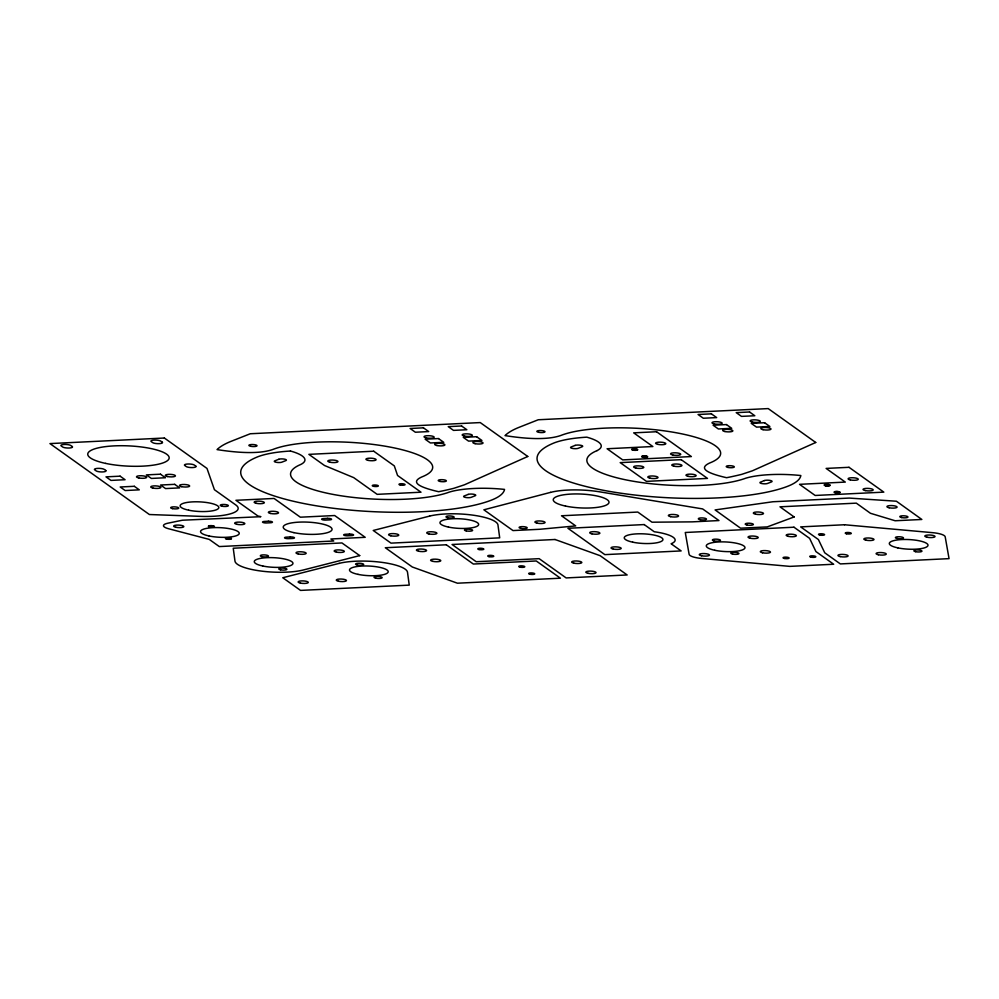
<?xml version="1.0" encoding="UTF-8"?>
<svg xmlns="http://www.w3.org/2000/svg" width="999" height="999" viewBox="0 0 999 999"><rect width="100%" height="100%" fill="white"/><g stroke="black" fill="none" stroke-linecap="round" stroke-linejoin="round"><path stroke-width="1.5" d="M260.689 516.608L257.942 516.008L235.926 500.299L274.063 498.451L300.349 517.195L334.677 515.534L365.209 537.312L330.894 538.985L333.728 541.008L219.305 546.565L209.253 539.398L168.694 528.771A15.285 3.796 2.7 0 1 167.944 523.189L182.367 520.217L260.639 516.708M527.772 456.481L464.435 484.802L453.796 488.324A237.337 59.028 2.7 0 1 438.636 491.708A79.92 19.88 2.7 0 1 431.143 489.81A55.282 13.749 2.7 0 1 423.951 487.462A39.96 9.94 2.7 0 1 418.831 484.902A35.065 8.716 2.7 0 1 417.307 479.895A44.793 11.139 2.7 0 1 419.305 478.259A57.83 14.386 2.7 0 1 421.94 476.898A82.143 20.43 2.7 0 0 432.292 465.234A85.127 21.166 2.7 0 0 412.55 452.797A87.5 21.766 2.7 0 0 388.911 446.865A86.351 21.479 2.7 0 0 337.275 441.87A84.191 20.942 2.7 0 0 292.782 444.468A82.467 20.504 2.7 0 0 273.251 449.325A42.47 10.564 2.7 0 1 267.257 450.999A32.193 8.004 2.7 0 1 258.704 452.222A32.617 8.117 2.7 0 1 247.764 452.547A43.157 10.739 2.7 0 1 238.149 452.11A64.261 15.984 2.7 0 1 226.398 450.924A94.056 23.389 2.7 0 1 217.058 449.6A138.386 34.416 2.7 0 1 230.844 441.433L250.287 433.753L480.244 422.577L527.772 456.481M815.733 442.482L752.397 470.804L741.77 474.338A237.337 59.028 2.7 0 1 726.61 477.709A79.92 19.88 2.7 0 1 719.118 475.824A55.282 13.749 2.7 0 1 711.925 473.476A39.96 9.94 2.7 0 1 706.793 470.916A35.052 8.716 2.7 0 1 705.282 465.909A44.793 11.139 2.7 0 1 707.28 464.273A57.817 14.386 2.7 0 1 709.902 462.912A82.143 20.43 2.7 0 0 720.254 451.236A85.127 21.166 2.7 0 0 700.524 438.811A87.5 21.766 2.7 0 0 676.872 432.879A86.351 21.479 2.7 0 0 625.237 427.872A84.191 20.942 2.7 0 0 580.744 430.482A82.467 20.504 2.7 0 0 561.226 435.327A42.47 10.564 2.7 0 1 555.232 437.013A32.193 8.004 2.7 0 1 546.678 438.224A32.617 8.117 2.7 0 1 535.726 438.561A43.157 10.739 2.7 0 1 526.123 438.124A64.261 15.984 2.7 0 1 514.36 436.925A94.056 23.389 2.7 0 1 505.032 435.601A138.374 34.416 2.7 0 1 518.806 427.435L538.261 419.755L768.206 408.591L815.733 442.482M278.821 459.265L274.8 460.851A4.071 1.011 2.7 0 0 276.336 462.3A4.071 1.011 2.7 0 0 281.88 462.162L285.901 460.576A4.071 1.011 2.7 0 0 284.365 459.128A4.071 1.011 2.7 0 0 278.821 459.265M575.124 445.404L571.103 446.99A4.071 1.011 2.7 0 0 572.639 448.451A4.071 1.011 2.7 0 0 578.184 448.314L582.205 446.728A4.071 1.011 2.7 0 0 580.669 445.279A4.071 1.011 2.7 0 0 575.124 445.404M468.156 494.418L464.135 496.003A4.071 1.011 2.7 0 0 465.671 497.452A4.071 1.011 2.7 0 0 471.216 497.315L475.237 495.729A4.071 1.011 2.7 0 0 473.713 494.28A4.071 1.011 2.7 0 0 468.156 494.418M764.46 480.556L760.451 482.142A4.071 1.011 2.7 0 0 761.975 483.591A4.071 1.011 2.7 0 0 767.532 483.466L771.54 481.88A4.071 1.011 2.7 0 0 770.017 480.419A4.071 1.011 2.7 0 0 764.46 480.556M794.118 516.958L767.257 526.898L740.546 528.184L715.097 509.927L772.914 501.748L849.25 498.076L896.403 501.223L921.84 519.468L895.129 520.754L870.454 513.286L856.318 503.146L779.982 506.818L794.118 516.958M550.486 492.395L483.878 509.802L512.999 530.569L539.697 529.283L575.711 525.911L561.5 515.771L637.787 512.062L651.997 522.202L692.27 521.865L718.968 520.566L702.622 508.916L599.887 491.87A40.747 10.127 2.7 0 0 550.486 492.395M429.607 516.096L373.239 530.469L390.996 543.131L499.7 537.849L497.964 524.962A38.711 9.628 2.7 0 0 471.865 515.009A38.711 9.628 2.7 0 0 429.607 516.096M359.702 555.606L303.334 569.979A38.711 9.628 2.7 0 1 261.076 571.053A38.711 9.628 2.7 0 1 234.977 561.113L233.242 548.226L341.945 542.944L359.702 555.606M339.148 563.374L282.779 577.747L300.537 590.409L409.24 585.127L407.505 572.24A38.711 9.628 2.7 0 0 381.406 562.3A38.711 9.628 2.7 0 0 339.148 563.374M164.373 438.024L49.95 443.593L149.388 514.522L200.799 516.371A38.711 9.628 2.7 0 0 235.739 504.92L214.423 489.71L206.993 468.431L164.373 438.024M423.451 427.834L410.102 428.484L415.359 432.23L428.708 431.58L423.451 427.834M461.588 425.986L448.239 426.635L453.496 430.382L466.845 429.732L461.588 425.986M711.413 413.848L698.064 414.498L703.321 418.244L716.67 417.594L711.413 413.848M749.562 411.988L736.213 412.637L741.47 416.383L754.819 415.746L749.562 411.988M438.499 438.561L425.149 439.21L430.407 442.969L443.756 442.32L438.499 438.561M476.635 436.713L463.286 437.362L468.543 441.108L481.893 440.459L476.635 436.713M726.46 424.575L713.111 425.224L718.368 428.971L731.718 428.321L726.46 424.575M764.61 422.727L751.26 423.376L756.505 427.122L769.854 426.473L764.61 422.727M656.555 431.743L633.678 432.854L652.859 446.528L607.08 448.751L622.714 459.902L691.37 456.568L656.555 431.743M373.726 451.211L308.878 454.358L324.513 465.509L353.708 477.622L377.147 494.343L421.004 492.207L397.565 475.487L394.318 465.896L373.726 451.211M120.105 476.173L105.994 476.86L110.964 480.407L125.075 479.72L120.105 476.173M160.502 474.2L146.391 474.887L151.361 478.434L165.472 477.747L160.502 474.2M681.218 459.665L620.192 462.624L646.465 481.368L707.492 478.409L681.218 459.665M134.316 486.301L120.192 486.988L125.175 490.534L139.286 489.847L134.316 486.301M174.7 484.34L160.589 485.027L165.559 488.573L179.683 487.887L174.7 484.34M849.013 467.307L826.123 468.419L845.304 482.092L799.537 484.328L815.159 495.467L883.815 492.132L849.013 467.307M268.331 521.241L264.523 521.428A3.059 0.762 2.7 0 0 262.725 522.327A3.059 0.762 2.7 0 0 266.646 522.952L270.467 522.764A3.059 0.762 2.7 0 0 272.252 521.865A3.059 0.762 2.7 0 0 268.331 521.241M327.447 518.369L323.639 518.556A3.059 0.762 2.7 0 0 321.84 519.455A3.059 0.762 2.7 0 0 325.761 520.079L329.583 519.892A3.059 0.762 2.7 0 0 331.381 518.993A3.059 0.762 2.7 0 0 327.447 518.369M290.347 536.95L286.538 537.137A3.059 0.762 2.7 0 0 284.74 538.036A3.059 0.762 2.7 0 0 288.674 538.648L292.482 538.473A3.059 0.762 2.7 0 0 294.28 537.574A3.059 0.762 2.7 0 0 290.347 536.95M349.475 534.078L345.654 534.265A3.059 0.762 2.7 0 0 343.856 535.164A3.059 0.762 2.7 0 0 347.789 535.776L351.598 535.601A3.059 0.762 2.7 0 0 353.396 534.702A3.059 0.762 2.7 0 0 349.475 534.078M644.205 524.575L567.919 528.284L604.857 554.632L681.143 550.924L671.091 543.756A31.581 7.855 2.7 0 0 654.258 531.755L644.205 524.575M793.968 527.21L685.277 532.492L689.123 554.32A15.285 3.796 2.7 0 0 701.623 558.453L789.809 566.371L833.678 564.248L815.921 551.573L809.602 538.349L793.968 527.21M844.505 524.75L800.649 526.885L818.406 539.547L824.724 552.772L840.346 563.923L949.05 558.641L945.191 536.8A15.285 3.796 2.7 0 0 932.704 532.679L844.505 524.75M446.341 544.78L385.314 547.739L412.3 566.995L457.43 583.204L560.414 578.196L536.263 560.976L473.326 564.035L446.341 544.78M555.044 539.497L452.06 544.492L476.211 561.725L539.148 558.666L566.133 577.922L627.16 574.962L600.174 555.706L555.044 539.497M162.188 442.145L160.777 441.121A5.095 1.261 2.7 0 0 154.233 440.097A5.095 1.261 2.7 0 0 151.236 441.595L152.66 442.607A5.095 1.261 2.7 0 0 159.203 443.643A5.095 1.261 2.7 0 0 162.188 442.145M195.717 466.058L194.293 465.047A5.095 1.261 2.7 0 0 187.75 464.011A5.095 1.261 2.7 0 0 184.765 465.509L186.189 466.521A5.095 1.261 2.7 0 0 192.732 467.557A5.095 1.261 2.7 0 0 195.717 466.058M72.178 446.516L70.754 445.504A5.095 1.261 2.7 0 0 64.211 444.468A5.095 1.261 2.7 0 0 61.226 445.966L62.65 446.978A5.095 1.261 2.7 0 0 69.193 448.014A5.095 1.261 2.7 0 0 72.178 446.516M105.707 470.429L104.283 469.418A5.095 1.261 2.7 0 0 97.74 468.381A5.095 1.261 2.7 0 0 94.755 469.88L96.166 470.891A5.095 1.261 2.7 0 0 102.71 471.928A5.095 1.261 2.7 0 0 105.707 470.429M105.644 463.399A40.747 10.127 2.7 0 0 169.068 458.529A40.747 10.127 2.7 0 0 110.702 446.103A40.747 10.127 2.7 0 0 105.644 463.399M152.984 488.074A5.095 1.261 2.7 0 0 160.901 487.462A5.095 1.261 2.7 0 0 153.609 485.914A5.095 1.261 2.7 0 0 152.984 488.074M181.718 486.675A5.095 1.261 2.7 0 0 189.648 486.076A5.095 1.261 2.7 0 0 182.342 484.515A5.095 1.261 2.7 0 0 181.718 486.675M167.507 476.548A5.095 1.261 2.7 0 0 175.437 475.936A5.095 1.261 2.7 0 0 168.144 474.388A5.095 1.261 2.7 0 0 167.507 476.548M138.774 477.947A5.095 1.261 2.7 0 0 146.703 477.335A5.095 1.261 2.7 0 0 139.41 475.774A5.095 1.261 2.7 0 0 138.774 477.947M172.427 508.616A4.071 1.011 2.7 0 0 178.771 508.129A4.071 1.011 2.7 0 0 172.927 506.893A4.071 1.011 2.7 0 0 172.427 508.616M222.015 506.206A4.071 1.011 2.7 0 0 228.346 505.719A4.071 1.011 2.7 0 0 222.515 504.483A4.071 1.011 2.7 0 0 222.015 506.206M188.661 510.189A19.356 4.808 2.7 0 0 218.781 507.879A19.356 4.808 2.7 0 0 191.059 501.973A19.356 4.808 2.7 0 0 188.661 510.189M227.01 539.01A2.547 0.637 2.7 0 0 230.969 538.711A2.547 0.637 2.7 0 0 227.322 537.937A2.547 0.637 2.7 0 0 227.01 539.01M209.952 526.848A2.547 0.637 2.7 0 0 213.923 526.548A2.547 0.637 2.7 0 0 210.277 525.774A2.547 0.637 2.7 0 0 209.952 526.848M209.066 535.976A19.356 4.808 2.7 0 0 239.186 533.666A19.356 4.808 2.7 0 0 211.463 527.759A19.356 4.808 2.7 0 0 209.066 535.976M270.604 513.474A5.095 1.261 2.7 0 0 278.534 512.862A5.095 1.261 2.7 0 0 271.241 511.313A5.095 1.261 2.7 0 0 270.604 513.474M256.406 503.334A5.095 1.261 2.7 0 0 264.335 502.734A5.095 1.261 2.7 0 0 257.03 501.173A5.095 1.261 2.7 0 0 256.406 503.334M293.931 532.642A24.451 6.081 2.7 0 0 331.993 529.72A24.451 6.081 2.7 0 0 296.978 522.265A24.451 6.081 2.7 0 0 293.931 532.642M175.886 527.272A5.095 1.261 2.7 0 0 183.816 526.673A5.095 1.261 2.7 0 0 176.523 525.112A5.095 1.261 2.7 0 0 175.886 527.272M236.913 524.313A5.095 1.261 2.7 0 0 244.842 523.701A5.095 1.261 2.7 0 0 237.55 522.152A5.095 1.261 2.7 0 0 236.913 524.313M209.678 526.948A3.059 0.762 2.7 0 0 214.423 526.573A3.059 0.762 2.7 0 0 210.052 525.649A3.059 0.762 2.7 0 0 209.678 526.948M226.723 539.098A3.059 0.762 2.7 0 0 231.481 538.736A3.059 0.762 2.7 0 0 227.098 537.812A3.059 0.762 2.7 0 0 226.723 539.098M373.601 486.326A3.059 0.762 2.7 0 0 378.359 485.951A3.059 0.762 2.7 0 0 373.988 485.027A3.059 0.762 2.7 0 0 373.601 486.326M400.299 485.027A3.059 0.762 2.7 0 0 405.057 484.665A3.059 0.762 2.7 0 0 400.686 483.728A3.059 0.762 2.7 0 0 400.299 485.027M368.169 460.377A5.095 1.261 2.7 0 0 376.099 459.777A5.095 1.261 2.7 0 0 368.806 458.216A5.095 1.261 2.7 0 0 368.169 460.377M330.032 462.237A5.095 1.261 2.7 0 0 337.962 461.625A5.095 1.261 2.7 0 0 330.669 460.077A5.095 1.261 2.7 0 0 330.032 462.237M290.459 451.024A68.182 16.958 2.7 0 0 258.229 456.605A134.428 33.429 2.7 0 0 308.741 504.47A134.428 33.429 2.7 0 0 491.82 499.975A99.912 24.85 2.7 0 0 504.532 489.398A52.447 13.049 2.7 0 0 449.338 492.082A85.564 21.279 2.7 0 1 333.841 494.555A85.564 21.279 2.7 0 1 300.699 464.498A45.242 11.251 2.7 0 0 290.459 451.024M262.113 556.655A4.071 1.011 2.7 0 0 268.456 556.168A4.071 1.011 2.7 0 0 262.612 554.92A4.071 1.011 2.7 0 0 262.113 556.655M280.582 569.817A4.071 1.011 2.7 0 0 286.913 569.343A4.071 1.011 2.7 0 0 281.081 568.094A4.071 1.011 2.7 0 0 280.582 569.817M262.787 566.008A19.356 4.808 2.7 0 0 292.907 563.698A19.356 4.808 2.7 0 0 265.185 557.792A19.356 4.808 2.7 0 0 262.787 566.008M298.264 553.97A5.095 1.261 2.7 0 0 306.181 553.359A5.095 1.261 2.7 0 0 298.888 551.81A5.095 1.261 2.7 0 0 298.264 553.97M336.401 552.11A5.095 1.261 2.7 0 0 344.33 551.51A5.095 1.261 2.7 0 0 337.038 549.949A5.095 1.261 2.7 0 0 336.401 552.11M375.811 578.184A4.071 1.011 2.7 0 0 382.155 577.697A4.071 1.011 2.7 0 0 376.323 576.46A4.071 1.011 2.7 0 0 375.811 578.184M357.342 565.009A4.071 1.011 2.7 0 0 363.686 564.522A4.071 1.011 2.7 0 0 357.854 563.286A4.071 1.011 2.7 0 0 357.342 565.009M358.017 574.363A19.356 4.808 2.7 0 0 388.149 572.052A19.356 4.808 2.7 0 0 360.427 566.146A19.356 4.808 2.7 0 0 358.017 574.363M338.524 581.231A5.095 1.261 2.7 0 0 346.453 580.631A5.095 1.261 2.7 0 0 339.148 579.07A5.095 1.261 2.7 0 0 338.524 581.231M300.374 583.091A5.095 1.261 2.7 0 0 308.304 582.479A5.095 1.261 2.7 0 0 301.011 580.931A5.095 1.261 2.7 0 0 300.374 583.091M529.982 574.25A3.059 0.762 2.7 0 0 534.74 573.888A3.059 0.762 2.7 0 0 530.357 572.951A3.059 0.762 2.7 0 0 529.982 574.25M520.042 567.157A3.059 0.762 2.7 0 0 524.787 566.795A3.059 0.762 2.7 0 0 520.417 565.859A3.059 0.762 2.7 0 0 520.042 567.157M489.011 556.643A3.059 0.762 2.7 0 0 493.768 556.281A3.059 0.762 2.7 0 0 489.385 555.357A3.059 0.762 2.7 0 0 489.011 556.643M479.07 549.55A3.059 0.762 2.7 0 0 483.828 549.188A3.059 0.762 2.7 0 0 479.445 548.264A3.059 0.762 2.7 0 0 479.07 549.55M573.901 563.174A5.095 1.261 2.7 0 0 581.83 562.562A5.095 1.261 2.7 0 0 574.537 561.013A5.095 1.261 2.7 0 0 573.901 563.174M588.111 573.314A5.095 1.261 2.7 0 0 596.041 572.702A5.095 1.261 2.7 0 0 588.748 571.141A5.095 1.261 2.7 0 0 588.111 573.314M418.656 551.236A5.095 1.261 2.7 0 0 426.585 550.624A5.095 1.261 2.7 0 0 419.293 549.075A5.095 1.261 2.7 0 0 418.656 551.236M432.854 561.363A5.095 1.261 2.7 0 0 440.784 560.764A5.095 1.261 2.7 0 0 433.491 559.203A5.095 1.261 2.7 0 0 432.854 561.363M840.184 556.593A5.095 1.261 2.7 0 0 848.114 555.981A5.095 1.261 2.7 0 0 840.821 554.433A5.095 1.261 2.7 0 0 840.184 556.593M878.333 554.745A5.095 1.261 2.7 0 0 886.263 554.133A5.095 1.261 2.7 0 0 878.958 552.584A5.095 1.261 2.7 0 0 878.333 554.745M897.826 547.877A19.356 4.808 2.7 0 0 927.959 545.566A19.356 4.808 2.7 0 0 900.236 539.66A19.356 4.808 2.7 0 0 897.826 547.877M897.152 538.511A4.071 1.011 2.7 0 0 903.496 538.036A4.071 1.011 2.7 0 0 897.664 536.788A4.071 1.011 2.7 0 0 897.152 538.511M915.621 551.685A4.071 1.011 2.7 0 0 921.965 551.198A4.071 1.011 2.7 0 0 916.133 549.962A4.071 1.011 2.7 0 0 915.621 551.685M927.097 537.225A5.095 1.261 2.7 0 0 935.027 536.613A5.095 1.261 2.7 0 0 927.734 535.052A5.095 1.261 2.7 0 0 927.097 537.225M866.071 540.184A5.095 1.261 2.7 0 0 874 539.572A5.095 1.261 2.7 0 0 866.707 538.024A5.095 1.261 2.7 0 0 866.071 540.184M788.423 536.376A5.095 1.261 2.7 0 0 796.353 535.776A5.095 1.261 2.7 0 0 789.06 534.215A5.095 1.261 2.7 0 0 788.423 536.376M750.286 538.236A5.095 1.261 2.7 0 0 758.216 537.624A5.095 1.261 2.7 0 0 750.911 536.076A5.095 1.261 2.7 0 0 750.286 538.236M714.809 550.274A19.356 4.808 2.7 0 0 744.929 547.964A19.356 4.808 2.7 0 0 717.207 542.057A19.356 4.808 2.7 0 0 714.809 550.274M732.604 554.083A4.071 1.011 2.7 0 0 738.948 553.596A4.071 1.011 2.7 0 0 733.104 552.36A4.071 1.011 2.7 0 0 732.604 554.083M714.135 540.909A4.071 1.011 2.7 0 0 720.479 540.422A4.071 1.011 2.7 0 0 714.635 539.185A4.071 1.011 2.7 0 0 714.135 540.909M701.523 555.756A5.095 1.261 2.7 0 0 709.44 555.144A5.095 1.261 2.7 0 0 702.147 553.596A5.095 1.261 2.7 0 0 701.523 555.756M762.549 552.784A5.095 1.261 2.7 0 0 770.466 552.185A5.095 1.261 2.7 0 0 763.174 550.624A5.095 1.261 2.7 0 0 762.549 552.784M846.54 533.778A3.059 0.762 2.7 0 0 851.298 533.416A3.059 0.762 2.7 0 0 846.915 532.492A3.059 0.762 2.7 0 0 846.54 533.778M819.842 535.077A3.059 0.762 2.7 0 0 824.587 534.715A3.059 0.762 2.7 0 0 820.216 533.778A3.059 0.762 2.7 0 0 819.842 535.077M811.063 557.155A3.059 0.762 2.7 0 0 815.821 556.793A3.059 0.762 2.7 0 0 811.438 555.856A3.059 0.762 2.7 0 0 811.063 557.155M784.365 558.453A3.059 0.762 2.7 0 0 789.123 558.091A3.059 0.762 2.7 0 0 784.739 557.155A3.059 0.762 2.7 0 0 784.365 558.453M466.271 530.906A4.071 1.011 2.7 0 0 472.614 530.419A4.071 1.011 2.7 0 0 466.77 529.17A4.071 1.011 2.7 0 0 466.271 530.906M448.476 527.085A19.356 4.808 2.7 0 0 478.596 524.775A19.356 4.808 2.7 0 0 450.874 518.868A19.356 4.808 2.7 0 0 448.476 527.085M428.971 533.953A5.095 1.261 2.7 0 0 436.9 533.341A5.095 1.261 2.7 0 0 429.607 531.793A5.095 1.261 2.7 0 0 428.971 533.953M390.834 535.801A5.095 1.261 2.7 0 0 398.763 535.202A5.095 1.261 2.7 0 0 391.471 533.641A5.095 1.261 2.7 0 0 390.834 535.801M447.802 517.732A4.071 1.011 2.7 0 0 454.145 517.245A4.071 1.011 2.7 0 0 448.301 515.996A4.071 1.011 2.7 0 0 447.802 517.732M591.957 533.853A5.095 1.261 2.7 0 0 599.887 533.241A5.095 1.261 2.7 0 0 592.594 531.693A5.095 1.261 2.7 0 0 591.957 533.853M613.261 549.05A5.095 1.261 2.7 0 0 621.191 548.451A5.095 1.261 2.7 0 0 613.898 546.89A5.095 1.261 2.7 0 0 613.261 549.05M632.767 542.182A19.356 4.808 2.7 0 0 662.886 539.872A19.356 4.808 2.7 0 0 635.164 533.966A19.356 4.808 2.7 0 0 632.767 542.182M520.866 528.384A4.071 1.011 2.7 0 0 527.21 527.897A4.071 1.011 2.7 0 0 521.378 526.66A4.071 1.011 2.7 0 0 520.866 528.384M700.137 519.68A4.071 1.011 2.7 0 0 706.48 519.193A4.071 1.011 2.7 0 0 700.636 517.944A4.071 1.011 2.7 0 0 700.137 519.68M537.15 523.151A5.095 1.261 2.7 0 0 545.079 522.539A5.095 1.261 2.7 0 0 537.787 520.991A5.095 1.261 2.7 0 0 537.15 523.151M670.641 516.67A5.095 1.261 2.7 0 0 678.571 516.058A5.095 1.261 2.7 0 0 671.278 514.497A5.095 1.261 2.7 0 0 670.641 516.67M565.484 506.056A27.91 6.943 2.7 0 0 608.928 502.734A27.91 6.943 2.7 0 0 568.943 494.205A27.91 6.943 2.7 0 0 565.484 506.056M747.027 524.987A4.071 1.011 2.7 0 0 753.371 524.5A4.071 1.011 2.7 0 0 747.527 523.251A4.071 1.011 2.7 0 0 747.027 524.987M901.61 517.557A4.071 1.011 2.7 0 0 907.954 517.07A4.071 1.011 2.7 0 0 902.109 515.821A4.071 1.011 2.7 0 0 901.61 517.557M755.569 514.185A5.095 1.261 2.7 0 0 763.498 513.573A5.095 1.261 2.7 0 0 756.206 512.025A5.095 1.261 2.7 0 0 755.569 514.185M889.16 507.767A5.095 1.261 2.7 0 0 897.09 507.155A5.095 1.261 2.7 0 0 889.797 505.606A5.095 1.261 2.7 0 0 889.16 507.767M865.259 490.571A5.095 1.261 2.7 0 0 873.188 489.96A5.095 1.261 2.7 0 0 865.896 488.411A5.095 1.261 2.7 0 0 865.259 490.571M850.336 479.932A5.095 1.261 2.7 0 0 858.266 479.32A5.095 1.261 2.7 0 0 850.973 477.772A5.095 1.261 2.7 0 0 850.336 479.932M825.736 485.601A2.547 0.637 2.7 0 0 829.707 485.302A2.547 0.637 2.7 0 0 826.061 484.527A2.547 0.637 2.7 0 0 825.736 485.601M835.688 492.694A2.547 0.637 2.7 0 0 839.647 492.395A2.547 0.637 2.7 0 0 836.001 491.62A2.547 0.637 2.7 0 0 835.688 492.694M835.401 492.794A3.059 0.762 2.7 0 0 840.159 492.432A3.059 0.762 2.7 0 0 835.776 491.496A3.059 0.762 2.7 0 0 835.401 492.794M825.449 485.701A3.059 0.762 2.7 0 0 830.206 485.339A3.059 0.762 2.7 0 0 825.836 484.403A3.059 0.762 2.7 0 0 825.449 485.701M688.224 476.336A5.095 1.261 2.7 0 0 696.153 475.736A5.095 1.261 2.7 0 0 688.86 474.175A5.095 1.261 2.7 0 0 688.224 476.336M650.087 478.196A5.095 1.261 2.7 0 0 658.016 477.584A5.095 1.261 2.7 0 0 650.724 476.024A5.095 1.261 2.7 0 0 650.087 478.196M674.025 466.208A5.095 1.261 2.7 0 0 681.955 465.596A5.095 1.261 2.7 0 0 674.65 464.048A5.095 1.261 2.7 0 0 674.025 466.208M635.876 468.056A5.095 1.261 2.7 0 0 643.806 467.445A5.095 1.261 2.7 0 0 636.513 465.896A5.095 1.261 2.7 0 0 635.876 468.056M672.814 455.007A5.095 1.261 2.7 0 0 680.731 454.395A5.095 1.261 2.7 0 0 673.438 452.847A5.095 1.261 2.7 0 0 672.814 455.007M657.891 444.368A5.095 1.261 2.7 0 0 665.821 443.756A5.095 1.261 2.7 0 0 658.528 442.195A5.095 1.261 2.7 0 0 657.891 444.368M633.291 450.037A2.547 0.637 2.7 0 0 637.25 449.737A2.547 0.637 2.7 0 0 633.603 448.951A2.547 0.637 2.7 0 0 633.291 450.037M643.231 457.13A2.547 0.637 2.7 0 0 647.202 456.83A2.547 0.637 2.7 0 0 643.556 456.043A2.547 0.637 2.7 0 0 643.231 457.13M633.004 450.124A3.059 0.762 2.7 0 0 637.762 449.762A3.059 0.762 2.7 0 0 633.391 448.826A3.059 0.762 2.7 0 0 633.004 450.124M642.944 457.217A3.059 0.762 2.7 0 0 647.702 456.855A3.059 0.762 2.7 0 0 643.331 455.931A3.059 0.762 2.7 0 0 642.944 457.217M597.002 450.636A45.242 11.251 2.7 0 0 586.775 437.162A68.182 16.958 2.7 0 0 554.532 442.757A134.428 33.429 2.7 0 0 605.057 490.609A134.428 33.429 2.7 0 0 788.124 486.113A99.912 24.85 2.7 0 0 800.836 475.536A52.447 13.049 2.7 0 0 745.641 478.234A85.564 21.279 2.7 0 1 630.144 480.694A85.564 21.279 2.7 0 1 597.002 450.636M464.41 436.039A5.095 1.261 2.7 0 0 472.34 435.427A5.095 1.261 2.7 0 0 465.047 433.878A5.095 1.261 2.7 0 0 464.41 436.039M440.022 481.431A4.071 1.011 2.7 0 0 446.366 480.944A4.071 1.011 2.7 0 0 440.534 479.695A4.071 1.011 2.7 0 0 440.022 481.431M426.273 437.887A5.095 1.261 2.7 0 0 434.19 437.287A5.095 1.261 2.7 0 0 426.898 435.726A5.095 1.261 2.7 0 0 426.273 437.887M436.975 445.529A5.095 1.261 2.7 0 0 444.905 444.917A5.095 1.261 2.7 0 0 437.599 443.356A5.095 1.261 2.7 0 0 436.975 445.529M250.674 446.278A4.071 1.011 2.7 0 0 257.018 445.791A4.071 1.011 2.7 0 0 251.186 444.543A4.071 1.011 2.7 0 0 250.674 446.278M475.112 443.668A5.095 1.261 2.7 0 0 483.041 443.069A5.095 1.261 2.7 0 0 475.749 441.508A5.095 1.261 2.7 0 0 475.112 443.668M752.372 422.04A5.095 1.261 2.7 0 0 760.301 421.441A5.095 1.261 2.7 0 0 753.009 419.88A5.095 1.261 2.7 0 0 752.372 422.04M727.984 467.432A4.071 1.011 2.7 0 0 734.327 466.945A4.071 1.011 2.7 0 0 728.496 465.709A4.071 1.011 2.7 0 0 727.984 467.432M714.235 423.901A5.095 1.261 2.7 0 0 722.165 423.289A5.095 1.261 2.7 0 0 714.872 421.74A5.095 1.261 2.7 0 0 714.235 423.901M724.937 431.531A5.095 1.261 2.7 0 0 732.866 430.931A5.095 1.261 2.7 0 0 725.574 429.37A5.095 1.261 2.7 0 0 724.937 431.531M538.648 432.292A4.071 1.011 2.7 0 0 544.992 431.805A4.071 1.011 2.7 0 0 539.148 430.557A4.071 1.011 2.7 0 0 538.648 432.292M763.074 429.682A5.095 1.261 2.7 0 0 771.003 429.071A5.095 1.261 2.7 0 0 763.711 427.522A5.095 1.261 2.7 0 0 763.074 429.682"/></g></svg>
